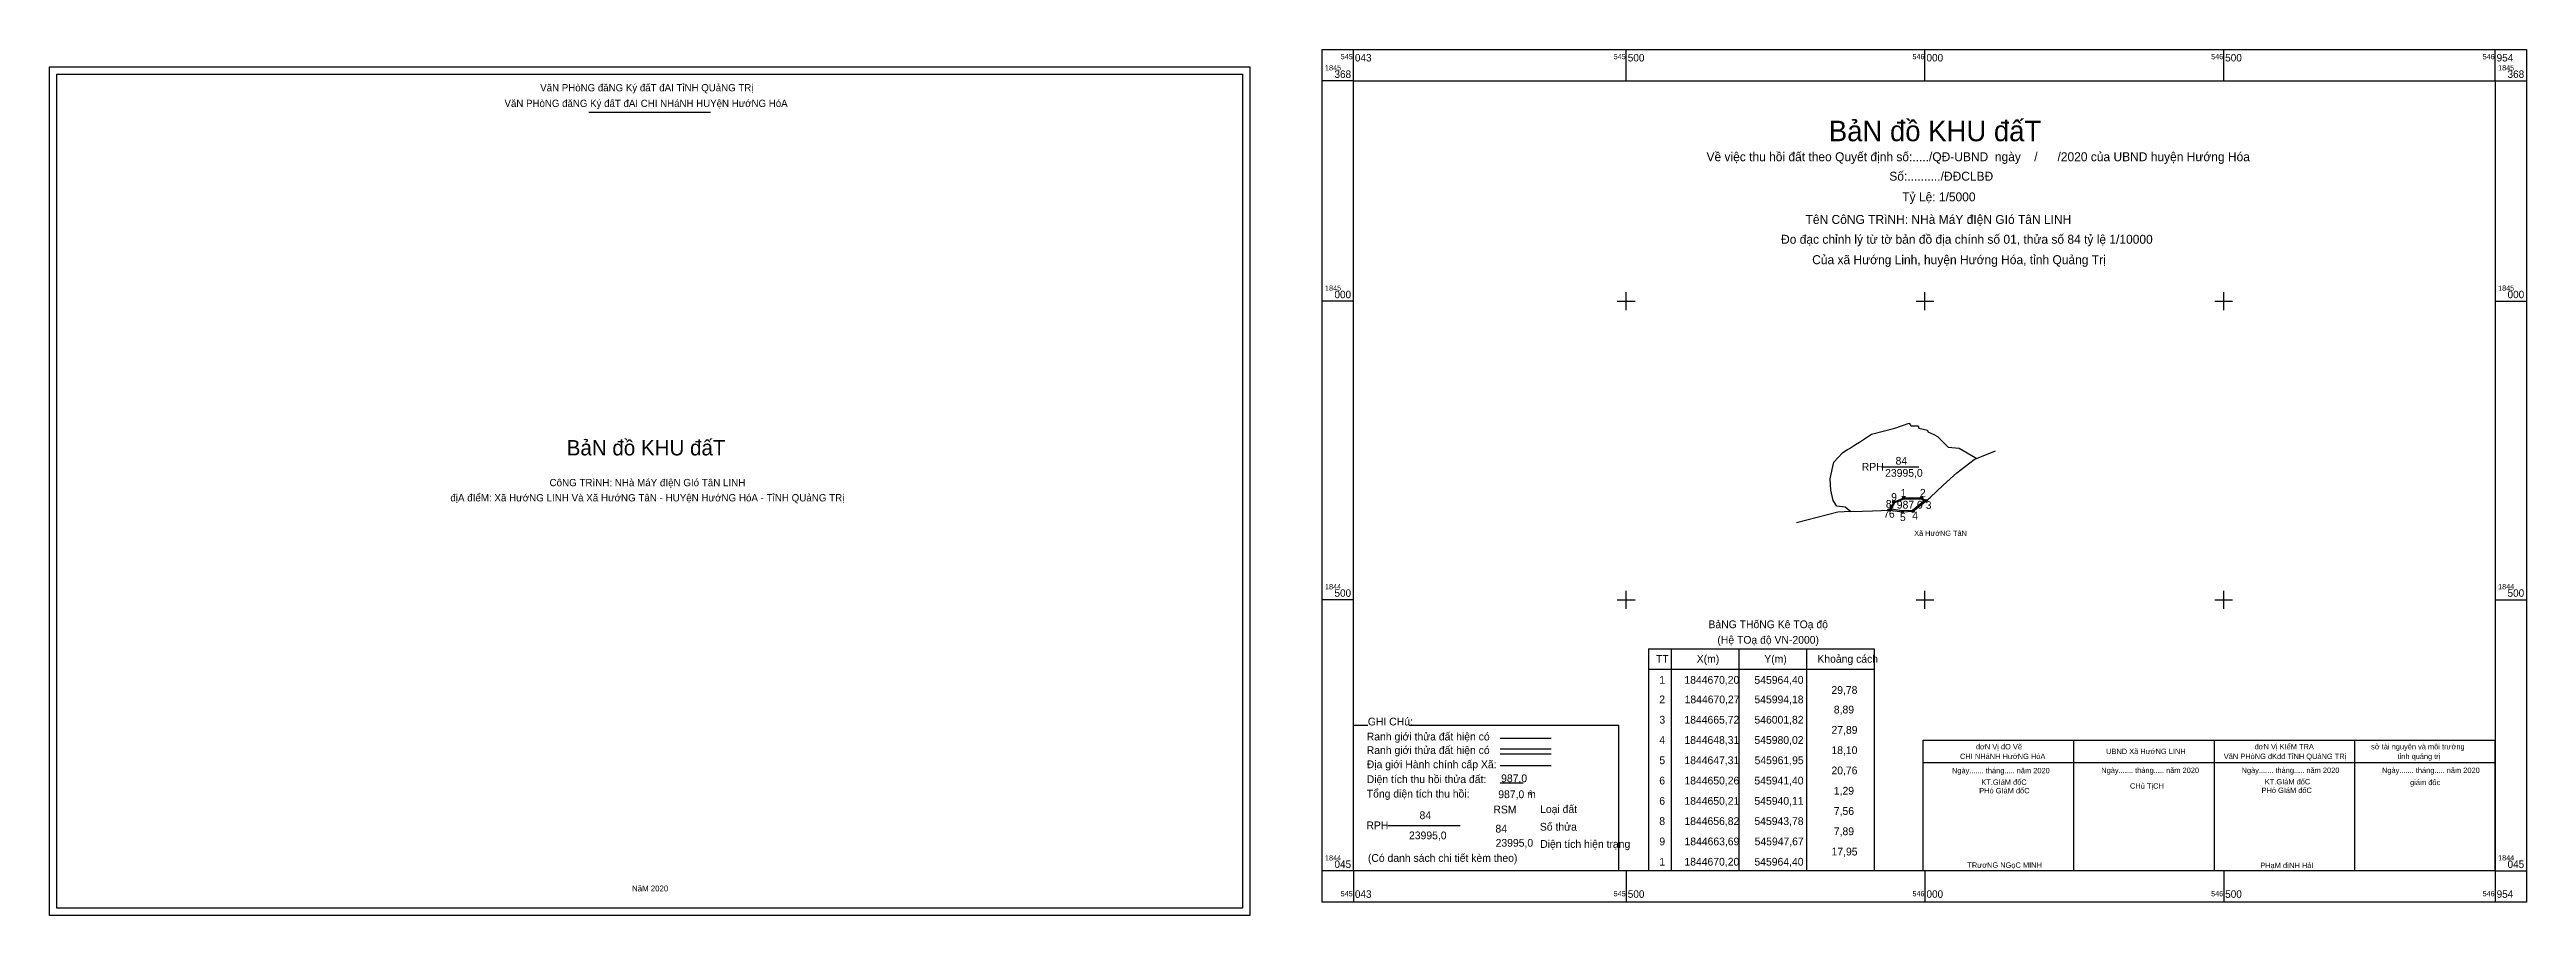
# Model space of a CAD drawing. Extents: x 542861 to 547007, y 1843971 to 1845421.
import ezdxf

# ---------------------------------------------------------------- set-up
doc = ezdxf.new("R2010")
doc.units = 0
for name, color, linetype in [('hsktTemplate', 7, 'Continuous'), ('Level 10', 7, 'Continuous'), ('Level 13', 7, 'Continuous'), ('Level 14', 7, 'Continuous'), ('Level 2', 7, 'Continuous'), ('Level 3', 7, 'Continuous'), ('Level 30', 7, 'Continuous'), ('Level 31', 7, 'Continuous'), ('Level 4', 7, 'Continuous'), ('Level 44', 7, 'Continuous'), ('Level 59', 7, 'Continuous'), ('Level 60', 7, 'Continuous'), ('Level 63', 7, 'Continuous')]:
    doc.layers.add(name, color=color, linetype=linetype)

msp = doc.modelspace()

# ---------------------------------------------------------------- linework, layer by layer
at = {"layer": 'Level 10'}
for p, q in [((545914.2, 1844797.1), (545914.2, 1844797.1)), ((546086.2, 1844736.6), (546086.2, 1844736.6))]:
    msp.add_line(p, q, dxfattribs=at)
for points in [[(545875.2, 1844647.6), (545866.3, 1844654.8), (545852.5, 1844656.5), (545846.2, 1844666.5), (545842.5, 1844683.8), (545841.2, 1844702.6), (545843, 1844710.5), (545845.8, 1844723), (545847.5, 1844730.6), (545862.2, 1844746.3), (545865.9, 1844748.7), (545870.4, 1844751.5), (545873.5, 1844753.5), (545878.5, 1844756.7), (545883.8, 1844760.1), (545890.4, 1844764.2), (545893.9, 1844766.4), (545910.7, 1844777.2), (545949.7, 1844787.3), (545973.6, 1844795.9), (545973.6, 1844795.9), (545976.5, 1844791.1), (545988.4, 1844791.1), (545988.4, 1844791.1), (545989.6, 1844787.2), (545989.6, 1844787.2), (546004.2, 1844783.8), (546004.2, 1844783.8), (546004.7, 1844781.4), (546004.7, 1844781.4), (546014.8, 1844776.7), (546014.8, 1844776.7), (546020.9, 1844773.4), (546020.9, 1844773.4), (546038.8, 1844755.7), (546057.5, 1844753.7), (546057.5, 1844753.7), (546083.8, 1844738.2), (546083.8, 1844738.2), (546086.2, 1844736.6)], [(545875.2, 1844647.6), (545895.5, 1844648.4), (545912, 1844649.1), (545941.4, 1844650.3), (545961.9, 1844647.3), (545980, 1844648.3), (546008.9, 1844671.4), (546030.7, 1844692), (546053.3, 1844712.5), (546082.5, 1844735.1), (546086.2, 1844736.6)]]:
    msp.add_lwpolyline(points, dxfattribs=at)
at = {"layer": 'Level 13'}
msp.add_line((545927, 1844722.6), (545989.8, 1844722.6), dxfattribs=at)
at = {"layer": 'Level 14'}
msp.add_line((543763.3, 1845316.8), (543967.1, 1845316.8), dxfattribs=at)
at = {"layer": 'Level 2'}
for p, q in [((545964.8, 1844668.2), (545949.1, 1844662.1)), ((545993.6, 1844668.3), (545964.8, 1844668.2)), ((545998.3, 1844665.5), (545993.6, 1844668.3)), ((545945.5, 1844655.9), (545943.4, 1844652)), ((545949.1, 1844662.1), (545945.5, 1844655.8))]:
    msp.add_line(p, q, dxfattribs=at)
msp.add_lwpolyline([(545943.4, 1844652), (545962, 1844649.3), (545979.3, 1844650.3), (545998.3, 1844665.5)], dxfattribs=at)
at = {"layer": 'Level 30'}
for p, q in [((545947.7, 1844663.7), (545943.8, 1844656.8)), ((545964.4, 1844670.2), (545947.7, 1844663.7)), ((545994.2, 1844670.3), (545964.4, 1844670.2)), ((546001.8, 1844665.7), (545994.2, 1844670.3)), ((545943.8, 1844656.8), (545940.1, 1844650.2))]:
    msp.add_line(p, q, dxfattribs=at)
msp.add_lwpolyline([(545940.1, 1844650.2), (545941.4, 1844650.3), (545961.9, 1844647.3), (545980, 1844648.3), (546001.8, 1844665.7)], dxfattribs=at)
at = {"layer": 'Level 31'}
for p, q in [((545289, 1844268.3), (545374.4, 1844268.3)), ((545289, 1844250.6), (545374.4, 1844250.6)), ((545996.7, 1844264.7), (546249.4, 1844264.7)), ((545996.7, 1844045.9), (545996.7, 1844264.7)), ((546249.4, 1844045.9), (546249.4, 1844264.7)), ((546249.4, 1844264.7), (546484.4, 1844264.7)), ((546484.4, 1844045.9), (546484.4, 1844264.7)), ((546484.4, 1844045.9), (546484.4, 1844264.7)), ((546484.4, 1844264.7), (546719.4, 1844264.7)), ((546719.4, 1844045.9), (546719.4, 1844264.7)), ((546719.4, 1844045.9), (546719.4, 1844264.7)), ((546719.4, 1844264.7), (546954.4, 1844264.7)), ((546954.4, 1844045.9), (546954.4, 1844264.7)), ((545289, 1844242.2), (545374.4, 1844242.2)), ((545289, 1844222.7), (545374.4, 1844222.7)), ((545996.7, 1844227.6), (546249.4, 1844227.6)), ((546249.4, 1844227.6), (546484.4, 1844227.6)), ((546484.4, 1844227.6), (546719.4, 1844227.6)), ((546719.4, 1844227.6), (546954.4, 1844227.6)), ((545289, 1844193.5), (545327.3, 1844193.5)), ((545100.9, 1844122.2), (545222.2, 1844122.2))]:
    msp.add_line(p, q, dxfattribs=at)
at = {"layer": 'Level 44'}
for p, q in [((546086.2, 1844736.6), (546117.9, 1844749.5)), ((545854.1, 1844646.7), (545784.9, 1844628.6)), ((545875.2, 1844647.6), (545854.1, 1844646.7))]:
    msp.add_line(p, q, dxfattribs=at)
at = {"layer": 'Level 59'}
for p, q in [((545537.4, 1844418), (545914.8, 1844418)), ((545537.4, 1844418), (545537.4, 1844045.9)), ((545575.2, 1844418), (545575.2, 1844045.9)), ((545688.4, 1844418), (545688.4, 1844045.9)), ((545801.6, 1844418), (545801.6, 1844045.9)), ((545914.8, 1844418), (545914.8, 1844045.9)), ((545537.4, 1844384), (545914.8, 1844384))]:
    msp.add_line(p, q, dxfattribs=at)
at = {"layer": 'Level 63'}
for p, q in [((545043.2, 1845369), (545043.2, 1845421.5)), ((545500, 1845369), (545500, 1845421.5)), ((546000, 1845369), (546000, 1845421.5)), ((546500, 1845369), (546500, 1845421.5)), ((546954.4, 1845369), (546954.4, 1845421.5)), ((545043.2, 1845369), (544990.7, 1845369)), ((546954.4, 1845369), (547006.9, 1845369)), ((545043.2, 1845000), (544990.7, 1845000)), ((545485, 1845000), (545515, 1845000)), ((545500, 1844985), (545500, 1845015)), ((545985, 1845000), (546015, 1845000)), ((546000, 1844985), (546000, 1845015)), ((546485, 1845000), (546515, 1845000)), ((546500, 1844985), (546500, 1845015)), ((546954.4, 1845000), (547006.9, 1845000)), ((545043.2, 1844500), (544990.7, 1844500)), ((545485, 1844500), (545515, 1844500)), ((545500, 1844485), (545500, 1844515)), ((545985, 1844500), (546015, 1844500)), ((546000, 1844485), (546000, 1844515)), ((546485, 1844500), (546515, 1844500)), ((546500, 1844485), (546500, 1844515)), ((546954.4, 1844500), (547006.9, 1844500)), ((545043.2, 1844289.9), (545067.4, 1844289.9)), ((545136.7, 1844289.9), (545487.8, 1844289.9)), ((545487.8, 1844045.9), (545487.8, 1844289.9)), ((545043.2, 1844045.9), (544990.7, 1844045.9)), ((545043.2, 1844045.9), (545043.2, 1843993.4)), ((545500, 1844045.9), (545500, 1843993.4)), ((546000, 1844045.9), (546000, 1843993.4)), ((546500, 1844045.9), (546500, 1843993.4)), ((546954.4, 1844045.9), (546954.4, 1843993.4)), ((546954.4, 1844045.9), (547006.9, 1844045.9))]:
    msp.add_line(p, q, dxfattribs=at)
for points in [[(544990.7, 1845421.5), (547006.9, 1845421.5), (547006.9, 1843993.4), (544990.7, 1843993.4), (544990.7, 1845421.5)], [(545043.2, 1845369), (546954.4, 1845369), (546954.4, 1844045.9), (545043.2, 1844045.9), (545043.2, 1845369)], [(545043.2, 1845369), (546954.4, 1845369), (546954.4, 1844045.9), (545043.2, 1844045.9), (545043.2, 1845369)]]:
    msp.add_lwpolyline(points, dxfattribs=at)
for points in [[(542860.6, 1845392.4), (544869.8, 1845392.4), (544869.8, 1843971.3), (542860.6, 1843971.3)], [(542872.8, 1845380.2), (544857.7, 1845380.2), (544857.7, 1843983.5), (542872.8, 1843983.5)]]:
    msp.add_lwpolyline(points, close=True, dxfattribs=at)
for centre in [(545947.7, 1844663.7), (545947.7, 1844663.7), (545964.4, 1844670.2), (545964.4, 1844670.2), (545994.2, 1844670.3), (545994.2, 1844670.3), (546001.8, 1844665.7), (546001.8, 1844665.7), (545940.1, 1844650.2), (545940.1, 1844650.2), (545941.4, 1844650.3), (545943.8, 1844656.8), (545943.8, 1844656.8), (545961.9, 1844647.3), (545980, 1844648.3)]:
    msp.add_circle(centre, 2, dxfattribs=at)

# ---------------------------------------------------------------- texts
at = {"layer": 'hsktTemplate'}
for s, p in [('BảNG THốNG Kê TOạ độ ', (545637.6, 1844452.4)), ('(Hệ TOạ độ VN-2000)', (545652.5, 1844426.4))]:
    msp.add_text(s, height=13, dxfattribs=at).set_placement(p)
at = {"layer": 'Level 13'}
msp.add_text('84', height=13, dxfattribs=at).set_placement((545950.8, 1844726.2))
at = {"layer": 'Level 2'}
msp.add_text('RPH', height=13, dxfattribs=at).set_placement((545894.2, 1844716.1))
at = {"layer": 'Level 3'}
msp.add_text('987,0', height=13, dxfattribs=at).set_placement((545952.8, 1844652.7))
at = {"layer": 'Level 31'}
for s, height, p in [('BảN đồ KHU đấT', 34.418, (545839.1, 1845267.9)), ('Về việc thu hồi đất theo Quyết định số:...../QĐ-UBND  ngày    /      /2020 của UBND huyện Hướng Hóa', 15, (545634.3, 1845234.4)), ('Số:........../ĐĐCLBĐ', 15, (545940.3, 1845201.8)), ('Tỷ Lệ: 1/5000', 15, (545962, 1845167.2)), ('TêN CôNG TRìNH: NHà MáY đIệN GIó TâN LINH', 15, (545800.1, 1845129.4)), ('Đo đạc chỉnh lý từ tờ bản đồ địa chính số 01, thửa số 84 tỷ lệ 1/10000', 15, (545759.1, 1845096.2)), ('Của xã Hướng Linh, huyện Hướng Hóa, tỉnh Quảng Trị', 15, (545811.2, 1845062)), ('Xã HướNG TâN', 8.837, (545982, 1844607)), ('GHI CHú:', 13, (545067.4, 1844289.5)), ('Ranh giới thửa đất hiện có', 13, (545065.6, 1844264.4)), ('Ranh giới thửa đất hiện có', 13, (545065.6, 1844241.6)), ('đơN Vị đO Vẽ', 9, (546085.2, 1844249.5)), ('UBND Xã HướNG LINH', 9, (546303.2, 1844241.6)), ('đơN Vị KIểM TRA', 9, (546551.7, 1844249.5)), ('sở tài nguyên và môi trường', 9, (546746.8, 1844249.5)), ('Địa giới Hành chính cấp Xã:', 13, (545065.6, 1844217.9)), ('Diện tích thu hồi thửa đất:', 13, (545065.6, 1844193)), ('987,0', 13, (545290.5, 1844194.5)), ('Ngày....... tháng..... năm 2020', 9, (546045.2, 1844209.4)), ('CHI NHáNH HướNG HóA', 9, (546058.7, 1844233.3)), ('Ngày....... tháng..... năm 2020', 9, (546295.1, 1844209.9)), ('VăN PHòNG đKđđ TỉNH QUảNG TRị', 9, (546500.2, 1844233.3)), ('Ngày....... tháng..... năm 2020', 9, (546530, 1844209.9)), ('Ngày....... tháng..... năm 2020', 9, (546765, 1844209.9)), ('tỉnh quảng trị', 9, (546791, 1844233.3)), ('Tổng diện tích thu hồi:', 13, (545065.6, 1844168.8)), ('987,0 m', 13, (545285.7, 1844167.8)), ('2', 7.02, (545337, 1844173.7)), ('PHó GIáM đốC', 9, (546090.8, 1844175.8)), ('KT.GIáM đốC', 9, (546094.3, 1844190.1)), ('CHủ TịCH', 9, (546343.2, 1844183.7)), ('PHó GIáM đốC', 9, (546563.4, 1844176.4)), ('KT.GIáM đốC', 9, (546568.9, 1844190.8)), ('giám đốc', 9, (546812.1, 1844189.6)), ('RPH', 13, (545065, 1844115.7)), ('84', 13, (545153.9, 1844132.6)), ('RSM', 13, (545277.6, 1844142.3)), ('Số thửa', 13, (545355.4, 1844113.4)), ('Loại đất', 13, (545355.8, 1844142.9)), ('23995,0', 13, (545136.3, 1844098.9)), ('84', 13, (545281, 1844110.1)), ('23995,0', 13, (545281.3, 1844086.4)), ('Diện tích hiện trạng', 13, (545355.9, 1844084.5)), ('(Có danh sách chi tiết kèm theo)', 13, (545067.5, 1844061.1)), ('TRươNG NGọC MINH', 9, (546070.9, 1844051.1)), ('PHạM đìNH HảI', 9, (546561.2, 1844050.7))]:
    msp.add_text(s, height=height, dxfattribs=at).set_placement(p)
at = {"layer": 'Level 4'}
msp.add_text('23995,0', height=13, dxfattribs=at).set_placement((545933.3, 1844706))
at = {"layer": 'Level 59'}
for s, p in [(' TT', (545545, 1844394.5)), (' X(m)', (545613.1, 1844394.5)), (' Y(m)', (545726.2, 1844394.5)), (' Khoảng cách', (545815.1, 1844394.5)), (' 2', (545550.4, 1844326.6)), (' 1', (545550.4, 1844359.3)), (' 1844670,20', (545592.5, 1844359.3)), (' 1844670,27', (545592.8, 1844326.6)), (' 545964,40', (545709.7, 1844359.3)), (' 545994,18', (545709.7, 1844326.6)), (' 29,78', (545838.6, 1844342.4)), (' 3', (545550.6, 1844292.6)), (' 1844665,72', (545592.5, 1844292.6)), (' 546001,82', (545709.7, 1844292.6)), (' 8,89', (545842.6, 1844309.6)), (' 4', (545550.5, 1844258.6)), (' 1844648,31', (545592.5, 1844258.6)), (' 545980,02', (545709.7, 1844258.6)), (' 27,89', (545838.7, 1844275.6)), (' 18,10', (545838.6, 1844241.6)), (' 5', (545550.6, 1844224.7)), (' 1844647,31', (545592.5, 1844224.7)), (' 545961,95', (545709.9, 1844224.7)), (' 20,76', (545838.6, 1844207.7)), (' 6', (545550.4, 1844190.7)), (' 6', (545550.4, 1844156.7)), (' 1844650,26', (545592.5, 1844190.7)), (' 1844650,21', (545592.5, 1844156.7)), (' 545941,40', (545709.7, 1844190.7)), (' 545940,11', (545709.7, 1844156.7)), (' 1,29', (545842.6, 1844173.7)), (' 8', (545550.4, 1844122.8)), (' 1844656,82', (545592.5, 1844122.8)), (' 545943,78', (545709.7, 1844122.8)), (' 7,56', (545842.6, 1844139.7)), (' 9', (545550.5, 1844088.8)), (' 1844663,69', (545592.6, 1844088.8)), (' 545947,67', (545710, 1844088.8)), (' 17,95', (545838.8, 1844071.8)), (' 7,89', (545842.6, 1844105.8)), (' 1', (545550.4, 1844054.8)), (' 1844670,20', (545592.5, 1844054.8)), (' 545964,40', (545709.7, 1844054.8))]:
    msp.add_text(s, height=13, dxfattribs=at).set_placement(p)
at = {"layer": 'Level 60'}
for s, height, p in [('VăN PHòNG đăNG Ký đấT đAI CHI NHáNH HUYệN HướNG HóA', 12.129, (543622.2, 1845325.3)), ('VăN PHòNG đăNG Ký đấT đAI TỉNH QUảNG TRị', 12.129, (543682, 1845351.5)), ('BảN đồ KHU đấT', 25.728, (543726.3, 1844741.7)), ('địA đIểM: Xã HướNG LINH Và Xã HướNG TâN - HUYệN HướNG HóA - TỉNH QUảNG TRị', 12.251, (543531.6, 1844664.7)), ('CôNG TRìNH: NHà MáY đIệN GIó TâN LINH', 12.251, (543697.6, 1844690.1)), ('NăM 2020', 9.8, (543835.8, 1844011.6))]:
    msp.add_text(s, height=height, dxfattribs=at).set_placement(p)
at = {"layer": 'Level 63'}
for s, height, p in [('545', 8.75, (545022, 1845405.2)), ('043', 12.5, (545045.7, 1845401.5)), ('545', 8.75, (545478.9, 1845405.2)), ('500', 12.5, (545502.5, 1845401.5)), ('546', 8.75, (545979, 1845405.2)), ('000', 12.5, (546002.5, 1845401.5)), ('546', 8.75, (546479, 1845405.2)), ('500', 12.5, (546502.5, 1845401.5)), ('546', 8.75, (546933.4, 1845405.2)), ('954', 12.5, (546956.9, 1845401.5)), ('1845', 8.75, (544995.7, 1845386.5)), ('368', 12.5, (545011.5, 1845374)), ('1845', 8.75, (546959.4, 1845386.5)), ('368', 12.5, (546975.2, 1845374)), ('1845', 8.75, (544995.7, 1845017.5)), ('000', 12.5, (545011.5, 1845005)), ('1845', 8.75, (546959.4, 1845017.5)), ('000', 12.5, (546975.2, 1845005)), ('8', 13, (545934.4, 1844654.1)), ('9', 13, (545943.4, 1844665.6)), ('1', 13, (545959.2, 1844672.6)), ('2', 13, (545991.6, 1844672.6)), ('3', 13, (546001.3, 1844652)), ('7', 13, (545930.6, 1844637.5)), ('6', 13, (545939.6, 1844637.4)), ('5', 13, (545958.1, 1844631.8)), ('4', 13, (545978.7, 1844634.4)), ('1844', 8.75, (544995.7, 1844517.5)), ('500', 12.5, (545011.5, 1844505)), ('1844', 8.75, (546959.4, 1844517.5)), ('500', 12.5, (546975.2, 1844505)), ('1844', 8.75, (544995.7, 1844063.4)), ('045', 12.5, (545011.5, 1844050.9)), ('1844', 8.75, (546959.4, 1844063.4)), ('045', 12.5, (546975.2, 1844050.9)), ('545', 8.75, (545022, 1844003.4)), ('043', 12.5, (545045.7, 1844000.9)), ('545', 8.75, (545478.9, 1844003.4)), ('500', 12.5, (545502.5, 1844000.9)), ('546', 8.75, (545979, 1844003.4)), ('000', 12.5, (546002.5, 1844000.9)), ('546', 8.75, (546479, 1844003.4)), ('500', 12.5, (546502.5, 1844000.9)), ('546', 8.75, (546933.4, 1844003.4)), ('954', 12.5, (546956.9, 1844000.9))]:
    msp.add_text(s, height=height, dxfattribs=at).set_placement(p)

doc.saveas('drawing.dxf')
